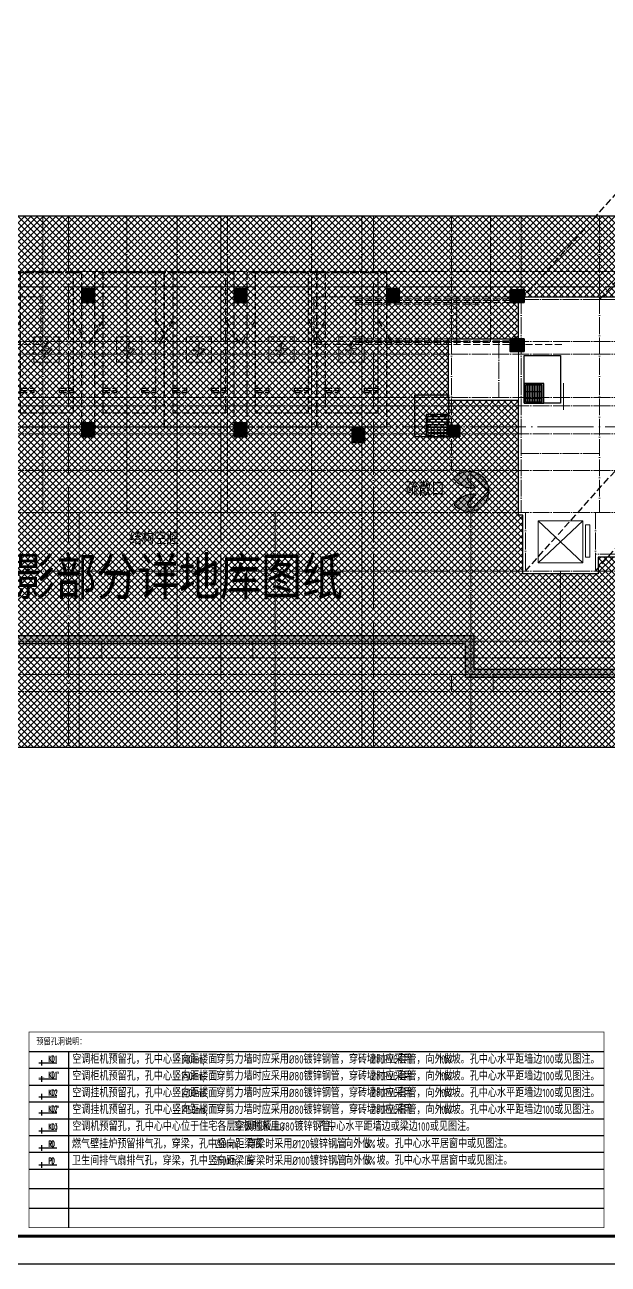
# Model space of a CAD drawing. Extents: x 27938 to 725830, y -209821 to 1628073.
# Drawn here: x 294068 to 314924, y 719665 to 763950 of the extents above; entities that cross this region are included whole.
import ezdxf
from ezdxf.xclip import XClip

# ---------------------------------------------------------------- set-up
doc = ezdxf.new("R2010")
doc.units = 0
doc.header["$LTSCALE"] = 1000
doc.header["$MEASUREMENT"] = 0
doc.header["$XCLIPFRAME"] = 0
for name, pattern in [('#P_--_20B1_001_t3$0$DASH', [0.35, 0.25, -0.1]), ('5、6、7#楼参照$0$DASH', [0.35, 0.25, -0.1]), ('__DASH', [0.35, 0.25, -0.1]), ('DASH', [0.35, 0.25, -0.1]), ('DOTE', [2.4200000000000004, 2, -0.2, 0.02, -0.2]), ('HIDDEN', [0.375, 0.25, -0.125])]:
    doc.linetypes.add(name, pattern=pattern)
for name, color, linetype in [('0-R疏散口', 20, 'Continuous'), ('0-R防护单元标注', 2, 'Continuous'), ('0-R集水坑', 191, 'Continuous'), ('C-Sheet-图框', 101, 'Continuous'), ('DIM_LEAD', 3, 'Continuous'), ('HS-A-停车位（标准）', 9, 'Continuous'), ('PUB_TEXT', 4, 'Continuous'), ('S-砼墙', 40, 'Continuous'), ('text', 7, 'Continuous'), ('VPIPE-雨水', 4, 'DASH'), ('人防集水坑', 11, 'Continuous'), ('图框', 140, 'Continuous'), ('审核', 1, 'Continuous'), ('排水', 155, 'Continuous'), ('机电标识类', 1, 'Continuous'), ('疏散口', 20, 'Continuous')]:
    doc.layers.add(name, color=color, linetype=linetype)
for name, color, linetype, lineweight in [('3.5方案汇报，与郭总、侯月琴确定户型_t8$0$STAIR', 2, 'Continuous', 18), ('AE-PARKING', 70, '5、6、7#楼参照$0$DASH', 13), ('DOTE', 19, 'DOTE', 9), ('STAIR', 2, 'Continuous', 18), ('填充', 251, 'Continuous', 5), ('平面-空调室内机', 176, 'Continuous', 9), ('砼柱', 2, 'Continuous', 35), ('空调', 76, 'Continuous', 13)]:
    doc.layers.add(name, color=color, linetype=linetype, lineweight=lineweight)
doc.layers.add('yichutu', color=7, linetype='Continuous', true_color=0xffffff, plot=False)
doc.styles.add('-宋体', font='', dxfattribs={"width": 0.8})
doc.styles.add('_TCH_DIM', font='SIMPLEX.shx', dxfattribs={"width": 0.7, "bigfont": 'GBCBIG.shx'})
doc.styles.add('宋体', font='', dxfattribs={"height": 50})
doc.styles.add('房间名称', font='TSSDENG', dxfattribs={"width": 0.8, "bigfont": 'HZTXT'})
doc.styles.add('黑体', font='')
doc.styles.get('-宋体').set_extended_font_data('SimSun')
doc.styles.get('宋体').set_extended_font_data('SimSun')
doc.styles.get('黑体').set_extended_font_data('SimHei')

# ---------------------------------------------------------------- blocks, each defined once
blk = doc.blocks.new('GDRDADWDAD')
at = {"layer": 'DOTE', "linetype": 'DOTE', "ltscale": 0.3}
for p, q in [((294716.5787024723, 690157.171784628), (294716.5787024723, 679557.171776904)), ((297716.578702472, 690157.171784628), (297716.578702472, 679557.171776904)), ((299516.5787024723, 690157.171784628), (299516.5787024723, 671157.1717769038)), ((301316.5787024725, 690157.171784628), (301316.5787024725, 679557.171776904)), ((304316.5787024723, 690157.171784628), (304316.5787024723, 679557.171776904)), ((306116.5787024723, 690157.171784628), (306116.5787024723, 671157.1717769038)), ((309316.578702472, 690157.171784628), (309316.5787024723, 681057.171776701)), ((310716.5797023705, 690157.1717854873), (310716.5797023705, 685657.171784628)), ((311816.5787044539, 690157.171784628), (311816.5787044542, 679557.171776904)), ((314616.5787004925, 690157.171784628), (314616.5787004922, 679557.171776904)), ((270116.5787024704, 688157.171784628), (328916.5787024746, 688157.171784628)), ((270116.5787024704, 685657.171784628), (328916.5787024746, 685657.171784628)), ((311016.5787044624, 685657.171784628), (311016.5787044627, 683657.171784628)), ((270116.5787024704, 685207.171784628), (328916.5787024746, 685207.171784628)), ((270116.5787024704, 683657.171784628), (328916.5787024746, 683657.171784628)), ((270116.5787024704, 683357.171784628), (328916.5787024746, 683357.171784628)), ((270116.5787024705, 682357.171776904), (328916.5787024746, 682357.1717769038)), ((270116.5787024705, 681057.1717767005), (328916.5787024746, 681057.1717767011)), ((310016.578702473, 681057.1717767005), (310016.5787024732, 671157.1717769038)), ((270116.5787024704, 679557.171776904), (328916.5787024746, 679557.171776904)), ((296016.5787024711, 679557.171776904), (296016.5787024713, 671157.1717769038)), ((303016.5787024734, 679557.171776904), (303016.5787024732, 671157.1717769038)), ((311966.5787044544, 679557.171776904), (311966.5787044544, 677457.1717768572)), ((314466.578700492, 679557.171776904), (314466.578700492, 677457.1717768572)), ((270116.5787024704, 677457.171776857), (328916.5787024746, 677457.171776857)), ((313216.578702473, 677457.1717768568), (313216.5787024732, 671157.1717769038)), ((270116.5787024704, 674957.171776904), (328916.5787024746, 674957.171776904)), ((296816.5787029878, 674957.171776904), (296816.5787029879, 674357.1717769043)), ((302216.5787019567, 674957.171776904), (302216.5787019566, 674357.1717769043)), ((270116.5787024704, 674357.171776904), (328916.5787024746, 674357.171776904)), ((270116.5787024704, 673757.171776904), (328916.5787024746, 673757.171776904)), ((309316.5787014302, 673757.171775152), (309316.5787016997, 673157.1717751517)), ((310816.5787014399, 673757.1717757646), (310816.5787017094, 673157.1717757643)), ((270116.5787024704, 673157.1717769038), (328916.5787024746, 673157.1717769038))]:
    blk.add_line(p, q, dxfattribs=at)
blk = doc.blocks.new('TK')
at = {"layer": '图框'}
blk.add_lwpolyline([(465375.0184975343, 548713.6539831527), (549475.0184975343, 548713.6539831527), (549475.0184975343, 489313.6539831528), (465375.0184975343, 489313.6539831528)], close=True, dxfattribs=at)
blk.add_lwpolyline([(465375.0184975343, 548713.6539831527), (549475.0184975343, 548713.6539831527), (549475.0184975343, 489313.6539831528), (465375.0184975343, 489313.6539831528)], close=True, dxfattribs=at)
at = {"layer": '图框', "const_width": 100}
blk.add_lwpolyline([(548475.0184975343, 490313.6539831528), (548475.0184975343, 547713.6539831527), (467875.0184975343, 547713.6539831527), (467875.0184975343, 490313.6539831528)], close=True, dxfattribs=at)
blk = doc.blocks.new('dongkong')
blk.add_wipeout([(-603756.0415179721, 210770.96306340612), (-603756.0415180603, 210570.80961624245), (-603836.0415181214, 210570.80961593534), (-603836.0415181519, 210770.96306307407)])
at = {"layer": '机电标识类', "color": 250, "linetype": 'DASH', "ltscale": 400}
for p, q in [((-603896.0415180789, 210670.6929921169), (-603696.0415180789, 210670.6929921169)), ((-603796.0415180789, 210770.9630630909), (-603796.0415180789, 210570.8096162414))]:
    blk.add_line(p, q, dxfattribs=at)
at = {"layer": '空调', "color": 6, "linetype": 'DASH', "const_width": 2}
blk.add_lwpolyline([(-603756.0415180789, 210770.9630630909), (-603756.0415180789, 210570.8096162414), (-603836.0415180789, 210570.8096162414), (-603836.0415180789, 210770.9630630909)], close=True, dxfattribs=at)
blk = doc.blocks.new('A$C78D13F63')
at = {"layer": 'C-Sheet-图框', "color": 0}
for p, q in [((31503.82744900335, 6600.000000003609), (52059.89618694154, 6600.000000006286)), ((32915.17992494814, 6600.00000000326), (32915.17992494674, 300.0000000011642)), ((31503.82744900347, 6000.000000003725), (52059.89618694165, 6000.000000006403)), ((31503.8274490037, 5400.000000003725), (52059.89618694189, 5400.000000006403)), ((31503.8274490037, 4800.000000003725), (52059.89618694189, 4800.000000006403)), ((31503.8274490037, 4200.000000003725), (52059.89618694189, 4200.000000006403)), ((31503.82744900417, 3600.000000003725), (52059.89618694235, 3600.000000006403)), ((31503.82744900393, 3600.000000003725), (52059.89618694212, 3600.000000006403)), ((31503.82744900417, 3000.000000003725), (52059.89618694235, 3000.000000006403)), ((31503.82744900417, 2400.000000003725), (52059.89618694235, 2400.000000006403)), ((31503.82744900405, 1700.000000003842), (52059.89618694223, 1700.000000006519)), ((31503.82744900382, 1000.000000003842), (52059.896186942, 1000.000000006519))]:
    blk.add_line(p, q, dxfattribs=at)
at = {"layer": 'DIM_LEAD'}
for points in [[(31950.71385451918, 6194.623808631673), (32497.83192005521, 6194.623808631673)], [(31950.71385451965, 5619.385049233213), (32497.83192005567, 5619.385049233213)], [(31950.71385452012, 4983.177145726979), (32497.83192005614, 4983.177145726979)], [(31950.71385452035, 4408.743336997461), (32497.83192005637, 4408.743336997461)], [(31950.71385452012, 3768.087690449785), (32497.83192005614, 3768.087690449785)], [(31950.71385452012, 3155.167479607277), (32497.83192005614, 3155.167479607277)], [(31950.71385452012, 2549.205311248545), (32497.83192005614, 2549.205311248545)]]:
    blk.add_lwpolyline(points, dxfattribs=at)
at = {"layer": 'DIM_LEAD', "color": 7, "style": '_TCH_DIM', "width": 0.4588235294117647}
for s, p in [('KD1', (32209.6430660584, 6236.228864507284)), ("KD1'", (32209.64306605887, 5660.990105108824)), ('KD2', (32209.64306605933, 5024.782201602589)), ("KD2'", (32209.64306605957, 4450.348392873071)), ('KD3', (32209.64306605933, 3809.692746325396)), ('RD', (32209.64306605933, 3196.772535482887)), ('PD', (32209.64306605933, 2590.810367124155))]:
    blk.add_text(s, height=208.25, dxfattribs=at).set_placement(p)
at = {"layer": 'PUB_TEXT', "color": 2}
for s, height, style, width, p in [('预留孔洞说明：', 227.8481012658228, '宋体', 0.8, (31769.48141928948, 6851.398993815761)), ('300mm,', 300, '房间名称', 0.5599999999999999, (36945.1941391835, 6168.448865676764)), ('250mm,', 300, '房间名称', 0.5599999999999999, (36945.19413918356, 5568.448865677346)), ('2200mm,', 300, '房间名称', 0.5599999999999999, (36945.1941391835, 4968.448865676648)), ('2150mm,', 300, '房间名称', 0.5599999999999999, (36945.19413918373, 4368.44886567723)), ('250mm,', 300, '房间名称', 0.5599999999999999, (38150.88477579865, 3155.528654834721)), ('250mm,', 300, '房间名称', 0.5599999999999999, (38150.88477579877, 2555.528654834721))]:
    blk.add_text(s, height=height, dxfattribs=dict(at, style=style, width=width)).set_placement(p)
at = {"layer": 'PUB_TEXT', "style": '房间名称'}
for s, width, p in [('空调柜机预留孔，孔中心竖向距楼面', 0.8, (33052.11297292635, 6168.448865676764)), ('穿剪力墙时应采用%%C80镀锌钢管，穿砖墙时应采用', 0.8, (38201.88493351638, 6168.448865676764)), ('%%c80PVC', 0.5599999999999999, (43740.86195891164, 6168.448865676764)), ('套管，向外做', 0.8, (44708.86195891164, 6168.448865676764)), ('10%%%', 0.5599999999999999, (46148.86195891164, 6168.448865676764)), ('坡。孔中心水平距墙边100或见图注。', 0.8, (46612.86195891164, 6168.448865676764)), ('空调柜机预留孔，孔中心竖向距楼面', 0.8, (33052.11297292641, 5568.448865677346)), ('穿剪力墙时应采用%%C80镀锌钢管，穿砖墙时应采用', 0.8, (38201.88493351644, 5568.448865677346)), ('%%c80PVC', 0.5599999999999999, (43740.8619589117, 5568.448865677346)), ('套管，向外做', 0.8, (44708.8619589117, 5568.448865677346)), ('10%%%', 0.5599999999999999, (46148.8619589117, 5568.448865677346)), ('坡。孔中心水平距墙边100或见图注。', 0.8, (46612.8619589117, 5568.448865677346)), ('空调挂机预留孔，孔中心竖向距楼面', 0.8, (33052.11297292635, 4968.448865676648)), ('穿剪力墙时应采用%%C80镀锌钢管，穿砖墙时应采用', 0.8, (38201.88493351638, 4968.448865676648)), ('%%c80PVC', 0.5599999999999999, (43740.86195891164, 4968.448865676648)), ('套管，向外做', 0.8, (44708.86195891164, 4968.448865676648)), ('10%%%', 0.5599999999999999, (46148.86195891164, 4968.448865676648)), ('坡。孔中心水平距墙边100或见图注。', 0.8, (46612.86195891164, 4968.448865676648)), ('空调挂机预留孔，孔中心竖向距楼面', 0.8, (33052.11297292658, 4368.44886567723)), ('穿剪力墙时应采用%%C80镀锌钢管，穿砖墙时应采用', 0.8, (38201.88493351662, 4368.44886567723)), ('%%c80PVC', 0.5599999999999999, (43740.86195891188, 4368.44886567723)), ('套管，向外做', 0.8, (44708.86195891188, 4368.44886567723)), ('10%%%', 0.5599999999999999, (46148.86195891188, 4368.44886567723)), ('坡。孔中心水平距墙边100或见图注。', 0.8, (46612.86195891188, 4368.44886567723)), ('空调机预留孔，孔中心中心位于住宅各层空调搁板上，', 0.8, (33052.1129729267, 3768.448865677114)), ('穿板时采用%%C80镀锌钢管。', 0.8, (38839.97277130408, 3768.448865676997)), ('孔中心水平距墙边或梁边100或见图注。', 0.8, (41841.30204424483, 3768.448865676182)), ('燃气壁挂炉预留排气孔，穿梁，孔中竖向距梁底', 0.8, (33041.5918949577, 3142.423783190548)), ('穿梁时采用%%C120镀锌钢管', 0.8, (39298.30357371503, 3142.423783190316)), ('，向外做', 0.8, (42447.93661770469, 3155.528654834256)), ('5%%%', 0.5599999999999999, (43525.72881121002, 3155.528654834256)), ('坡。孔中心水平居窗中或见图注。', 0.8, (43926.73624688946, 3155.528654834256)), ('卫生间排气扇排气孔，穿梁，孔中竖向距梁底', 0.8, (33041.59189495782, 2542.423783190548)), ('穿梁时采用%%C100镀锌钢管', 0.8, (39298.30357371515, 2542.423783190316)), ('，向外做', 0.8, (42447.93661770481, 2555.528654834256)), ('5%%%', 0.5599999999999999, (43525.72881121014, 2555.528654834256)), ('坡。孔中心水平居窗中或见图注。', 0.8, (43926.73624688957, 2555.528654834256))]:
    blk.add_text(s, height=300, dxfattribs=dict(at, width=width)).set_placement(p)
at = {"layer": '平面-空调室内机', "ltscale": 0.3, "xscale": -1, "rotation": 90}
for p in [(242621.4068466369, -597601.4177094471), (242621.4068466369, -598176.6564688458), (242621.4068466369, -598812.8643723519), (242621.4068466374, -599387.2981810813), (242621.4068466369, -600027.9538276291), (242621.4068466369, -600640.8740384716), (242621.4068466369, -601246.8362068303)]:
    blk.add_blockref('dongkong', p, dxfattribs=at)
at = {"layer": 'C-Sheet-图框', "color": 0, "const_width": 23.9999999999995}
blk.add_lwpolyline([(31503.82744900254, 299.9999999980209), (31503.82744900323, 7300.000000003725), (52059.89618694235, 7300.000000007916), (52059.89618694317, 300.000000004191)], close=True, dxfattribs=at)
blk = doc.blocks.new('yct-841-594-84100-59400-100-1000.0')
at = {"layer": 'yichutu', "color": 7, "true_color": 0xffffff}
blk.add_lwpolyline([(0, 0), (0, 59400), (84100, 59400), (84100, 0)], close=True, dxfattribs=at)
blk = doc.blocks.new('A$C27F3146B')
at = {"layer": '填充'}
h = blk.add_hatch(dxfattribs=at)
h.set_pattern_fill('ANSI37', color=196, scale=100, style=0)
h.set_pattern_definition([(45, (794705.0482087337, -474761.836884725), (-112.2532015133644, 112.2532015133644), []), (135, (794705.0482087337, -474761.836884725), (-112.2532015133644, -112.2532015133644), [])])
h.paths.add_polyline_path([(-120598.0043441424, 16089.12283942359), (-120598.0113239811, 16089.12464542629), (-123098.0051577032, 16089.12464542629), (-123098.0046005915, 12389.12601068034), (-120598.0050334086, 12389.12049587909), (-120598.0045112952, 9989.124400530825), (-126297.6152989523, 9989.12787449488), (-126297.6153041016, 6789.130405166186), (-120447.9318367169, 6789.12547190371), (-120447.9314323964, 6189.128773867502), (-117747.736412039, 6189.128773877746), (-117747.7343670045, 8289.192490008543), (-117597.7361748854, 8289.05699861201), (-117597.7382231075, 11389.06464180129), (-117598.0017794337, 11389.17897416581), (-117597.994833229, 16089.11950602464)], flags=16)
h.paths.add_polyline_path([(-134797.8649070148, 18989.12407583068), (-75997.86490701057, 18989.12407583068), (-75997.86490701057, -10.87593189720064), (-134797.8649070148, -10.87593189720064)])
h.paths.add_polyline_path([(-93197.85655532042, 12389.20724034398), (-93197.70186032634, 8289.040327749566), (-93047.53722481265, 8289.173029854543), (-93047.64815819566, 6189.126435260056), (-90347.48079269567, 6189.129224555568), (-90347.48039593326, 6789.107179496204), (-84497.7632088567, 6789.112103791209), (-84497.76320972084, 11389.1262992504), (-87647.62127077952, 11389.12511677202), (-87647.620748666, 12389.12321326297), (-87647.62128827862, 12389.12644554579), (-87647.48821601726, 16089.13383291371), (-93197.71241657484, 16089.05740743754), (-93197.78632953756, 14589.39747828019), (-95697.74007688649, 14589.35552586709), (-95697.77982984603, 12389.11292086275)], flags=0)
h.paths.add_polyline_path([(-93197.70186032634, 8289.040327749564), (-93197.78159982455, 11389.17940336082), (-93197.81279379467, 11389.06507665268)])
h.paths.add_polyline_path([(-93197.71241657484, 16089.05740743754), (-87647.48821601726, 16089.13383291371), (-90197.41693358438, 16089.13383291371), (-90197.55642857286, 16089.12327428907), (-93197.78854602925, 16089.11993521964), (-93197.78632953754, 14589.39747828019)])
at = {"layer": '填充', "color": 196}
for points in [[(-134797.8649070148, 18989.12407583068), (-75997.86490701057, 18989.12407583068), (-75997.86490701057, -10.87593189720064), (-134797.8649070148, -10.87593189720064)], [(-93197.78632953754, 14589.39747828019), (-93197.71241657482, 16089.05740743754), (-87647.48821601726, 16089.13383291371), (-87647.6212882786, 12389.12644554581), (-87647.620748666, 12389.12321326288), (-87647.62127077952, 11389.12511677202), (-84497.76320972084, 11389.12629925041), (-84497.76320885669, 6789.112103791209), (-90347.48039593326, 6789.107179496204), (-90347.48079269566, 6189.129224555567), (-93047.64815819566, 6189.126435260056), (-93047.53722481267, 8289.173029854544), (-93197.70186032634, 8289.040327749564), (-93197.85655532041, 12389.20724034397), (-95697.77982984603, 12389.11292086275), (-95697.74007688649, 14589.35552586708)]]:
    blk.add_lwpolyline(points, close=True, dxfattribs=at)
blk = doc.blocks.new('A$C25A378E3')
at = {"layer": 'HS-A-停车位（标准）', "linetype": 'DASH'}
for p, q in [((299.9288666398497, 4280.200665866025), (299.9276344913524, 4120.200664976728)), ((299.9276344913524, 4120.200664976728), (799.9273485837039, 4120.008946264163)), ((299.9282505712472, 4200.200665451237), (799.9279646449722, 4200.00894667895)), ((299.9288666398497, 4280.200665866025), (799.9285807174165, 4280.00894703425)), ((799.9285807174165, 4280.00894703425), (799.9273485837039, 4120.008946264163)), ((1699.929113851395, 4280.193678615266), (1699.927881702897, 4120.19367778569)), ((1699.927881702897, 4120.19367778569), (2199.927595795365, 4120.001958953799)), ((1699.928497782676, 4200.193678200361), (2199.928211856517, 4200.001959428308)), ((1699.929113851395, 4280.193678615266), (2199.928827928961, 4280.001959843212)), ((2199.928827928961, 4280.001959843212), (2199.927595795365, 4120.001958953799)), ((300.0205537431175, 1700.046125917463), (-199.9740653929766, 2550.049336581258)), ((2200.020893819514, 1700.035927985562), (2700.026429273654, 2550.032717227354))]:
    blk.add_line(p, q, dxfattribs=at)
for points in [[(1.164153218269348e-10, 5499.999999999884), (2499.999999842257, 5499.971898506512), (2499.938176556607, -0.02810114610474557), (-0.06182328553404659, 3.472669050097466e-07)], [(299.9943796824664, 4999.996627852321), (2199.994379562442, 4999.975270717288), (2199.938176575466, -0.02472896687686443), (299.9381766954903, -0.003371831844560802)]]:
    blk.add_lwpolyline(points, close=True, dxfattribs=at)
blk = doc.blocks.new('充电车位')
at = {"layer": 'AE-PARKING', "linetype": 'ByBlock'}
h = blk.add_hatch(color=1, dxfattribs=at)
h.dxf.hatch_style = 1
h.paths.add_polyline_path([(-1007586.192309124, -1042637.750552036), (-1007473.70691881, -1042375.484842397), (-1007689.223537753, -1042375.484842405), (-1007425.007632948, -1042030.478523538), (-1007514.574478829, -1042281.719792634), (-1007278.962196556, -1042297.991757713)])
at = {"layer": 'AE-PARKING', "color": 1}
for p, q in [((-1007928.602682202, -1041872.947363779), (-1007028.602682206, -1041872.947363779)), ((-1007928.602682199, -1041872.947363779), (-1007928.602682201, -1042772.947363771)), ((-1007028.602682203, -1041872.947363779), (-1007028.602682201, -1042772.947363771)), ((-1007928.602682204, -1042772.947363771), (-1007028.602682201, -1042772.947363771))]:
    blk.add_line(p, q, dxfattribs=at)
at = {"layer": 'AE-PARKING', "color": 1, "linetype": 'ByBlock'}
for p, q in [((-1007425.007632948, -1042030.478523538), (-1007689.223537753, -1042375.484842405)), ((-1007689.223537753, -1042375.484842405), (-1007473.70691881, -1042375.484842397)), ((-1007278.962196556, -1042297.991757713), (-1007586.192309124, -1042637.750552036)), ((-1007586.192309124, -1042637.750552036), (-1007473.70691881, -1042375.484842397)), ((-1007425.007632948, -1042030.478523538), (-1007514.574478829, -1042281.719792634)), ((-1007514.574478829, -1042281.719792634), (-1007278.962196556, -1042297.991757713))]:
    blk.add_line(p, q, dxfattribs=at)
blk = doc.blocks.new('TIY8O')
at = {"layer": '0-R集水坑', "linetype": 'DASH'}
h = blk.add_hatch(dxfattribs=at)
h.set_pattern_fill('LINE', color=191, scale=100, angle=-90.00000000000006, style=0)
h.set_pattern_definition([(270, (-235326.6603705898, -492619.8195465856), (95.25, -7.876661409549766e-14), [])])
h.paths.add_polyline_path([(251192.714674465, 63602.66983472076), (251192.7093475896, 62902.669904932), (250492.7095668054, 62902.67580823865), (250492.7161997986, 63602.67580820792)])
at = {"layer": '0-R集水坑', "color": 191, "elevation": 0.4327255357110903}
for points in [[(250442.7090580211, 62452.68549320343), (251942.7090579913, 62452.67601750753), (251942.7166385491, 63652.67601748332), (250442.7166385789, 63652.68549317922)], [(251242.7159861337, 63652.66910502905), (251242.7089670943, 62852.66910505909), (250442.7091281175, 62852.67624693047), (250442.7166384909, 63652.67624689624)]]:
    blk.add_lwpolyline(points, close=True, dxfattribs=at)
at = {"layer": '0-R集水坑', "color": 191, "linetype": 'DASH', "elevation": 0.4327255357110903}
blk.add_lwpolyline([(251192.714674465, 63602.66983472076), (251192.7093475896, 62902.669904932), (250492.7095668054, 62902.67580823865), (250492.7161997986, 63602.67580820792)], close=True, dxfattribs=at)
blk = doc.blocks.new('A$C1DD019F9')
at = {"layer": '疏散口'}
h = blk.add_hatch(color=256, dxfattribs=at)
edge = h.paths.add_edge_path()
edge.add_line((1657.837590239942, 3315.723901660649), (367.3306208625436, 2025.216944172512))
edge.add_arc((562.7390984487897, 1829.808464785995), 276.3493204781321, 134.999999736071, 315.0000450135555)
edge.add_line((758.1477304548025, 1634.400139819365), (1381.488251060247, 2257.740654682275))
edge.add_arc((-487.2515846193137, 1989.868379143272), 1887.841129295078, -24.12321173134552, 8.157426411511608, ccw=False)
edge.add_arc((-487.2518275084583, 1989.868449001487), 1887.841379523462, 303.5961554791981, 335.8767893464231, ccw=False)
edge.add_arc((1657.83757689014, 1657.627985069564), 1658.095916591085, 89.99999953869542, 228.4172749558772, ccw=False)
h = blk.add_hatch(color=256, dxfattribs=at)
edge = h.paths.add_edge_path()
edge.add_line((1657.837590239942, 3315.723901660649), (2948.344559617341, 2025.216944172512))
edge.add_arc((2752.936082031095, 1829.808464785995), 276.3493204781321, -135.00004501355562, 45.000000263928996, ccw=False)
edge.add_line((2557.527450025082, 1634.400139819365), (1934.186929419636, 2257.740654682275))
edge.add_arc((3802.926765099197, 1989.868379143272), 1887.841129295078, 171.8425735884883, 204.1232117313454)
edge.add_arc((3802.927007988342, 1989.868449001489), 1887.841379523464, 204.123210653577, 236.403844520802)
edge.add_arc((1657.837603589745, 1657.627985069564), 1658.095916591085, 311.5827250441228, 450.0000004613047)
for points in [[(1657.837590239942, 3315.723901660649), (367.3306208625437, 2025.216944172512, 1.000000395120669), (758.1477304548025, 1634.400139819365), (1381.488251060247, 2257.740654682275, -0.1417897514410627), (1235.721885070204, 1218.307265423704, -0.141789732410033), (557.3581269979476, 417.3751685111782, -0.6899650482418342), (1657.837590239942, 3315.723901660649)], [(1657.837590239942, 3315.723901660649), (2948.344559617341, 2025.216944172512, -1.000000395120669), (2557.527450025082, 1634.400139819365), (1934.186929419636, 2257.740654682275, 0.1417897514410627), (2079.953295409679, 1218.307265423704, 0.141789732410033), (2758.317053481937, 417.3751685111782, 0.6899650482418342), (1657.837590239942, 3315.723901660649)]]:
    blk.add_lwpolyline(points, format="xyb", close=True, dxfattribs=at)
blk = doc.blocks.new('DFBFBFBGF')
at = {"layer": 'STAIR', "color": 246, "linetype": '#P_--_20B1_001_t3$0$DASH'}
for p, q in [((293136.325158803, 754230.1456084143), (287316.5787030022, 754230.1456084143)), ((293136.3251588018, 754030.1456084143), (293136.325158803, 754230.1456084143)), ((293136.3251588031, 754160.1456084616), (287316.5787030022, 754160.1456084708)), ((293136.3251588029, 754100.1456084616), (287316.5787030022, 754100.1456084704)), ((293136.3251588018, 754030.1456084143), (287316.5787030022, 754030.1456084145)), ((288716.325158803, 753970.1456084145), (293136.3251588018, 753970.1456083918)), ((293136.325158803, 752730.1456083826), (287316.5787030022, 752730.1456085002)), ((293136.3251588031, 752660.1456084299), (287316.5787030022, 752660.1456085349)), ((293136.3251588029, 752600.1456084299), (287316.5787030022, 752600.1456085352)), ((293136.3251588018, 752530.1456083826), (287316.5787030022, 752530.1456085071)), ((293136.3251588018, 752530.1456083826), (293136.325158803, 752730.1456083826))]:
    blk.add_line(p, q, dxfattribs=at)
blk.add_lwpolyline([(293136.325158803, 754230.1456084143), (294636.325158803, 754230.1456084143), (294636.325158803, 752530.1456083859), (293136.325158803, 752530.1456083859)], close=True, dxfattribs=at)
at = {"layer": '审核', "color": 58, "linetype": 'HIDDEN', "ltscale": 0.2}
blk.add_line((289519.4158324369, 752530.1456084601), (289519.4158324566, 754230.1456084143), dxfattribs=at)
blk = doc.blocks.new('FSFSFASFSFESFSEF')
at = {"layer": '人防集水坑', "ltscale": 0.8}
h = blk.add_hatch(dxfattribs=at)
h.set_pattern_fill('GRATE', color=256, scale=75, style=0)
h.set_pattern_definition([(270, (-806039.3574039747, 23438904.07928268), (59.53125, -1.822618869043522e-14), []), (360, (-806039.3574039747, 23438904.07928268), (8.748522416193854e-14, 238.125), [])])
h.paths.add_polyline_path([(286466.5787021541, 761315.5335229017), (287066.5787021541, 761315.5335229017), (287066.5787021541, 760715.5335229017), (286466.5787021541, 760715.5335229017)])
at = {"layer": '人防集水坑'}
for points in [[(287116.5787021541, 760665.5335229017), (286416.5787021541, 760665.5335229017), (286416.5787021541, 761365.5335229017), (287116.5787021541, 761365.5335229017)], [(287066.5787021541, 760715.5335229017), (286466.5787021541, 760715.5335229017), (286466.5787021541, 761315.5335229017), (287066.5787021541, 761315.5335229017)]]:
    blk.add_lwpolyline(points, close=True, dxfattribs=at)
at = {"layer": '排水'}
blk.add_lwpolyline([(285816.5787021536, 760665.5335229018), (287116.5787021536, 760665.5335229018), (287116.5787021534, 762365.5335229018), (285816.5787021534, 762365.5335229018)], close=True, dxfattribs=at)
blk = doc.blocks.new('A$C24B36177')
for points in [[(-49749.99999999988, -57956.54319049325), (-50199.99999999988, -57956.54319049325), (-50199.99999999988, -58456.54319049325), (-49749.99999999988, -58456.54319049325)], [(-44299.99999999988, -57956.54319049325), (-44749.99999999988, -57956.54319049325), (-44749.99999999988, -58456.54319049325), (-44299.99999999988, -58456.54319049325)], [(-38849.99999999988, -57956.54319049325), (-39299.99999999988, -57956.54319049325), (-39299.99999999988, -58456.54319049325), (-38849.99999999988, -58456.54319049325)], [(-34389.52666127903, -58006.54319049325), (-34889.52666127903, -58006.54319049325), (-34889.52666127903, -58456.54319049325), (-34389.52666127903, -58456.54319049325)], [(-34389.52666127903, -59756.54319049325), (-34889.52666127903, -59756.54319049325), (-34889.52666127903, -60206.54319049325), (-34389.52666127903, -60206.54319049325)], [(-49749.99999999988, -62756.54319049325), (-50199.99999999988, -62756.54319049325), (-50199.99999999988, -63256.54319049325), (-49749.99999999988, -63256.54319049325)], [(-44299.99999999988, -62756.54319049325), (-44749.99999999988, -62756.54319049325), (-44749.99999999988, -63256.54319049325), (-44299.99999999988, -63256.54319049325)], [(-36689.52666127903, -62856.54319049325), (-37089.52666127903, -62856.54319049325), (-37089.52666127903, -63256.54319049325), (-36689.52666127903, -63256.54319049325)], [(-40089.52666127903, -62956.54319049325), (-40539.52666127903, -62956.54319049325), (-40539.52666127903, -63456.54319049325), (-40089.52666127903, -63456.54319049325)]]:
    blk.add_hatch(color=1).paths.add_polyline_path(points)
at = {"layer": '砼柱', "color": 1, "lineweight": 35}
for points in [[(-49749.99999999988, -57956.54319049325), (-50199.99999999988, -57956.54319049325), (-50199.99999999988, -58456.54319049325), (-49749.99999999988, -58456.54319049325)], [(-44299.99999999988, -57956.54319049325), (-44749.99999999988, -57956.54319049325), (-44749.99999999988, -58456.54319049325), (-44299.99999999988, -58456.54319049325)], [(-38849.99999999988, -57956.54319049325), (-39299.99999999988, -57956.54319049325), (-39299.99999999988, -58456.54319049325), (-38849.99999999988, -58456.54319049325)], [(-34389.52666127903, -58006.54319049325), (-34889.52666127903, -58006.54319049325), (-34889.52666127903, -58456.54319049325), (-34389.52666127903, -58456.54319049325)], [(-34389.52666127903, -59756.54319049325), (-34889.52666127903, -59756.54319049325), (-34889.52666127903, -60206.54319049325), (-34389.52666127903, -60206.54319049325)], [(-49749.99999999988, -62756.54319049325), (-50199.99999999988, -62756.54319049325), (-50199.99999999988, -63256.54319049325), (-49749.99999999988, -63256.54319049325)], [(-44299.99999999988, -62756.54319049325), (-44749.99999999988, -62756.54319049325), (-44749.99999999988, -63256.54319049325), (-44299.99999999988, -63256.54319049325)], [(-36689.52666127903, -62856.54319049325), (-37089.52666127903, -62856.54319049325), (-37089.52666127903, -63256.54319049325), (-36689.52666127903, -63256.54319049325)], [(-40089.52666127903, -62956.54319049325), (-40539.52666127903, -62956.54319049325), (-40539.52666127903, -63456.54319049325), (-40089.52666127903, -63456.54319049325)]]:
    blk.add_lwpolyline(points, close=True, dxfattribs=at)
blk = doc.blocks.new('A$C74D73064')
at = {"layer": 'S-砼墙', "linetype": 'ByBlock'}
h = blk.add_hatch(color=8, dxfattribs=at)
h.dxf.hatch_style = 1
h.paths.add_polyline_path([(25815.50945199397, 13762.71487195697), (25815.50843908952, 16719.29582727014), (26115.50843908929, 16719.29615518462), (26115.50912407995, 14062.71472503152), (36515.50809051958, 14062.70963161183), (36515.50808974565, 12862.71327402745), (42715.70143926167, 12862.71327296377), (42715.70143771335, 14062.71326484391), (63915.50844002666, 14062.7132648438), (63915.50843847834, 12862.71327296598), (70115.89118740638, 12862.71327408054), (70115.89118663245, 14062.71223160042), (80515.50600466062, 14062.71732479986), (80515.50925147231, 21162.71327298798), (80815.50925147184, 21162.71261189005), (80815.50586747169, 13762.71747172438), (70415.89118682616, 13762.71237852506), (70415.8911876001, 12562.71327413444), (63615.50843809138, 12562.71327291219), (63615.5084396397, 13762.7132648438), (43015.70143810031, 13762.71326484391), (43015.70143964863, 12562.71327291231), (36215.50808955193, 12562.71327407891), (36215.50809032586, 13762.70977853728)])
at = {"color": 3}
blk.add_lwpolyline([(23915.15588310023, 29062.7122952122), (82715.15588310442, 29062.7122952122), (82715.15588310442, 10062.71228748432), (23915.15588310023, 10062.71228748432)], close=True, dxfattribs=at)
at = {"color": 251, "true_color": 0x636466}
blk.add_lwpolyline([(65515.23446057745, 24662.98569766171), (65515.30837354017, 26162.64562681906), (71065.53257409774, 26162.72205229523), (71065.3995018364, 22462.71466492733), (71065.400041449, 22462.7114326444), (71065.39951933548, 21462.71333615354), (74215.25758039416, 21462.71451863192), (74215.25758125831, 16862.70032317273), (68365.54039418173, 16862.69539887772), (68365.53999741934, 16262.71744393709), (65665.37263191934, 16262.71465464158), (65665.48356530233, 18362.76124923606), (65515.31892978866, 18362.62854713108), (65515.16423479459, 22462.79545972549), (63015.24096026897, 22462.70114024427), (63015.28071322851, 24662.9437452486)], close=True, dxfattribs=at)
at = {"layer": '3.5方案汇报，与郭总、侯月琴确定户型_t8$0$STAIR'}
for p, q in [((67815.53391997295, 18162.7014909134), (66215.53391997248, 16662.7014909148)), ((66215.53391997248, 18162.7014909134), (67815.53391997295, 16662.7014909148))]:
    blk.add_line(p, q, dxfattribs=at)
for points in [[(66215.53391997248, 16662.7014909148), (66215.53391997248, 18162.7014909134), (67815.53391997295, 18162.7014909134), (67815.53391997295, 16662.7014909148)], [(67915.5339199634, 16862.70149103028), (67915.5339199634, 18012.70149103075), (68065.5339199662, 18012.70149103075), (68065.5339199662, 16862.70149103028)]]:
    blk.add_lwpolyline(points, close=True, dxfattribs=at)
at = {"layer": 'DOTE', "color": 5}
for p, q in [((49430.03510113072, 93136.92275867704), (49430.03510113072, 8148.876076509594)), ((54880.0351011306, 93136.92275867704), (54880.0351011306, 8148.876076509594)), ((60330.0351011306, 93136.92275867704), (60330.0351011306, 8148.876076509594)), ((196116.0437006021, 26519.29986870533), (-86385.24772744614, 26519.29986870522)), ((196116.043700602, 21519.29986870522), (-86385.24772744614, 21519.29986870522))]:
    blk.add_line(p, q, dxfattribs=at)
at = {"layer": 'DOTE', "linetype": 'DOTE', "ltscale": 0.3}
for p, q in [((68415.37081766943, 26062.69385951408), (65615.37081334961, 26062.69385951397)), ((68415.2510358654, 26062.69385951408), (70915.5298363216, 26062.69385951397)), ((68415.53211041389, 20562.69451146771), (65515.53211363999, 20562.69670994836)), ((74115.53211239574, 16962.69539831264), (68265.53211041365, 16962.69539831264))]:
    blk.add_line(p, q, dxfattribs=at)
at = {"layer": 'S-砼墙', "linetype": 'ByBlock'}
blk.add_lwpolyline([(25815.50945199397, 13762.71487195697), (25815.50843908952, 16719.29582727014), (26115.50843908929, 16719.29615518462), (26115.50912407995, 14062.71472503152), (36515.50809051958, 14062.70963161183), (36515.50808974565, 12862.71327402745), (42715.70143926167, 12862.71327296377), (42715.70143771335, 14062.71326484391), (63915.50844002666, 14062.7132648438), (63915.50843847834, 12862.71327296598), (70115.89118740638, 12862.71327408054), (70115.89118663245, 14062.71223160042), (80515.50600466062, 14062.71732479986), (80515.50925147231, 21162.71327298798), (80815.50925147184, 21162.71261189005), (80815.50586747169, 13762.71747172438), (70415.89118682616, 13762.71237852506), (70415.8911876001, 12562.71327413444), (63615.50843809138, 12562.71327291219), (63615.5084396397, 13762.7132648438), (43015.70143810031, 13762.71326484391), (43015.70143964863, 12562.71327291231), (36215.50808955193, 12562.71327407891), (36215.50809032586, 13762.70977853728)], close=True, dxfattribs=at)
at = {"layer": 'STAIR', "color": 246, "linetype": '#P_--_20B1_001_t3$0$DASH'}
blk.add_line((67065.53029468388, 24462.69715616864), (65715.53392069868, 24462.69715569518), dxfattribs=at)
at = {"layer": 'STAIR'}
blk.add_lwpolyline([(67125.53715889173, 23081.16136581712), (67125.5425892442, 22122.69761013275)], dxfattribs=at)
at = {"layer": '填充', "color": 196}
blk.add_lwpolyline([(68515.59687669191, 26162.69492674584), (68515.60385653062, 26162.72205229523), (71065.53257409774, 26162.72205229523), (71065.53201698617, 22462.69809800258), (71065.53255659866, 22462.69486571965), (71065.53203448525, 21462.69676922879), (74215.32250829355, 21462.69795503246), (74215.3225091577, 16862.70032646949), (68365.54035488423, 16862.69539884909), (68365.54003665945, 16262.71604931261), (65665.34505723615, 16262.71604932286), (65665.40348111698, 18362.76264388894), (65515.39901397412, 18362.62715247832), (65515.34051146999, 21462.63672910945), (65515.37170544022, 21462.75105581759), (65515.36475923553, 26162.69158767641)], close=True, dxfattribs=at)
for name, p in [('A$C24B36177', (100104.7992927884, 84419.25646130543)), ('A$C27F3146B', (158713.020790115, 10073.58821938152)), ('DFBFBFBGF', (-246201.068725855, -728067.1834900746))]:
    blk.add_blockref(name, p)
at = {"xscale": -1}
for name, p in [('DFBFBFBGF', (352832.1126234723, -728067.2018631813)), ('FSFSFASFSFESFSEF', (352832.1126234748, -738302.8353206548))]:
    blk.add_blockref(name, p, dxfattribs=at)
at = {"layer": '0-R疏散口', "xscale": -0.4305656706515025, "yscale": 0.4305656706515025, "zscale": 0.4305656706515025, "rotation": 271.4259203059818}
blk.add_blockref('A$C1DD019F9', (63043.68067943631, 18484.00664506946), dxfattribs=at)
at = {"layer": '0-R集水坑', "xscale": -1, "rotation": 270}
blk.add_blockref('TIY8O', (-637.4128616012022, -229280.014244775, -0.4327255357110903), dxfattribs=at)
at = {"layer": 'AE-PARKING', "rotation": 359.9974937272497}
for p in [(1056169.141281905, 1066562.826055671), (1059119.141281905, 1066562.826055671), (1061619.141281905, 1066562.826055671), (1064569.141281905, 1066562.826055671), (1067069.079458619, 1066562.826055671)]:
    blk.add_blockref('充电车位', p, dxfattribs=at)
at = {"layer": 'HS-A-停车位（标准）', "linetype": 'DASH', "xscale": -1, "rotation": 179.9993559612105}
for p in [(47404.922939379, 27019.29986919439), (50354.92293937947, 27019.29986919439), (52854.922939379, 27019.29986919439), (55804.92293937947, 27019.29986919439), (58304.86111609405, 27019.29986919439)]:
    blk.add_blockref('A$C25A378E3', p, dxfattribs=at)
at = {"layer": '0-R疏散口', "style": '-宋体', "width": 0.75}
blk.add_text('疏散口', height=450, dxfattribs=at).set_placement((61481.04826845427, 19092.99417182279))
at = {"layer": '0-R防护单元标注', "color": 2, "style": '-宋体', "width": 0.8}
blk.add_text('结构空腔', height=405, dxfattribs=at).set_placement((51610.22317279398, 17354.89588292572))

msp = doc.modelspace()

# ---------------------------------------------------------------- linework, layer by layer
at = {"color": 251, "linetype": '__DASH', "true_color": 0x636466}
for p, q in [((311816.5793962475, 754129.8997974648), (329139.2100797053, 773483.9352911738)), ((314616.5793951245, 754129.899797465), (331939.2100785823, 773483.9352911739)), ((311966.3830342163, 744429.9000576574), (329289.0137176742, 763783.9355513663)), ((314466.578700492, 744429.9000576574), (331789.2093839499, 763783.9355513663))]:
    msp.add_line(p, q, dxfattribs=at)
at = {"color": 3}
msp.add_lwpolyline([(270116.5787024703, 757129.9000654281), (328916.5787024745, 757129.9000654281), (328916.5787024745, 738129.9000577002), (270116.5787024703, 738129.9000577002)], close=True, dxfattribs=at)
at = {"layer": 'VPIPE-雨水'}
msp.add_circle((311616.9323024874, 752829.8946729519), 55, dxfattribs=at)

# ---------------------------------------------------------------- block references
for name, p in [('TK', (-205160.9056858412, 230351.6795938156)), ('GDRDADWDAD', (0, 66972.72828080016))]:
    msp.add_blockref(name, p)
ref = msp.add_blockref('A$C74D73064', (246201.4228080536, 728067.1863624878))
XClip(ref).set_block_clipping_path([(23915.155894416792, 10062.713695212384), (82715.15589442098, 29062.713702940266)])

# ---------------------------------------------------------------- texts
at = {"layer": 'text', "color": 2, "style": '黑体', "width": 0.8}
msp.add_text('阴影部分详地库图纸', height=1345.89029535865, dxfattribs=at).set_placement((292233.4074520222, 743564.8312569619))

# ---------------------------------------------------------------- next in the draw order: block references
msp.add_blockref('A$C78D13F63', (262714.1128116931, 720665.3335769684))

# ---------------------------------------------------------------- next in the draw order: block references
at = {"layer": 'yichutu'}
msp.add_blockref('yct-841-594-84100-59400-100-1000.0', (260214.1128116931, 719665.3335769684), dxfattribs=at)

doc.saveas('drawing.dxf')
